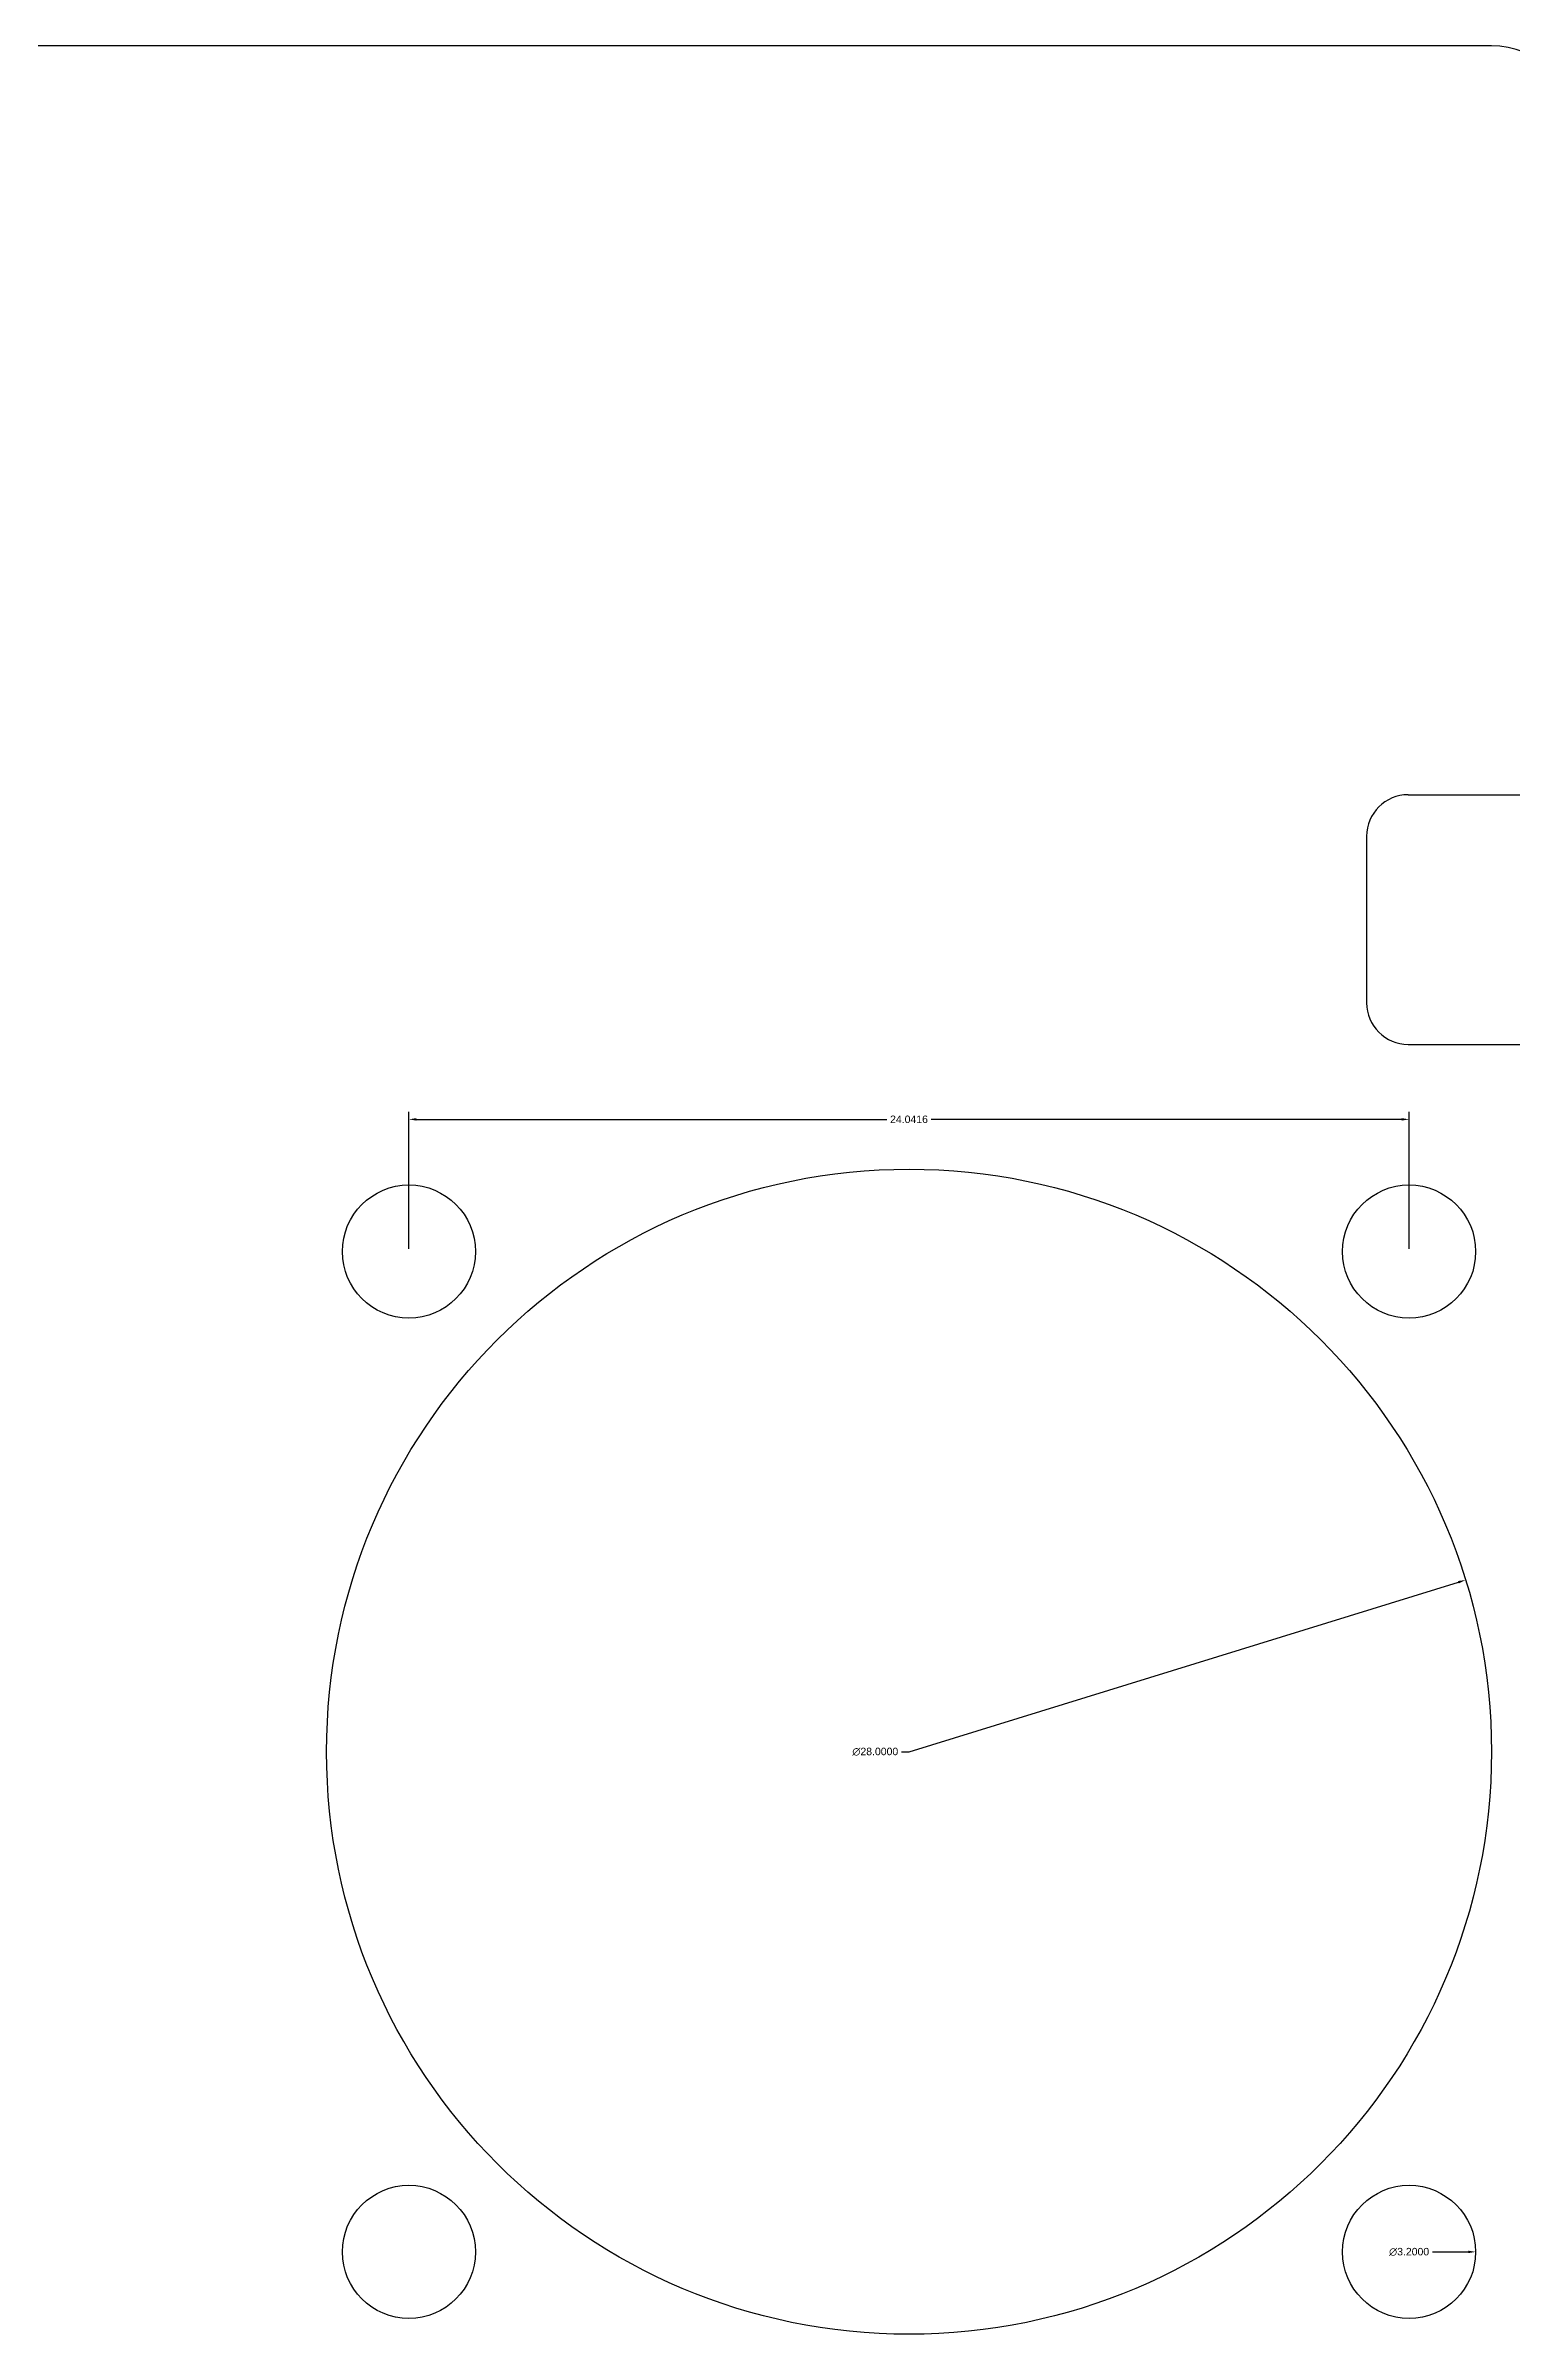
# Model space of a CAD drawing. Header units: inches. Extents: x 4 to 141, y 2 to 89.
# Drawn here: x 38.8 to 74.1, y 34.3 to 89.3 of the extents above; entities that cross this region are included whole.
import ezdxf

# ---------------------------------------------------------------- set-up
doc = ezdxf.new("R2010")
doc.units = ezdxf.units.IN
doc.header["$MEASUREMENT"] = 0
doc.styles.get("Standard").update_dxf_attribs({"font": 'arial.ttf'})
doc.dimstyles.get("Standard").update_dxf_attribs({"dimtxt": 0.18, "dimasz": 0.18, "dimexe": 0.18, "dimexo": 0.0625, "dimgap": 0.09, "dimtad": 0, "dimtih": 1, "dimtoh": 1, "dimdec": 4, "dimzin": 0, "dimdsep": 46, "dimtxsty": 'Standard', "dimcen": 0.09, "dimadec": 0, "dimazin": 0, "dimtfac": 1, "dimtdec": 4, "dimtofl": 0, "dimtmove": 0, "dimatfit": 3, "dimfxl": 1, "dimtolj": 1, "dimtzin": 0, "dimarcsym": 0})

# ---------------------------------------------------------------- blocks, each defined once
blk = doc.blocks.new('*D1')
at = {"color": 0, "lineweight": -2, "transparency": 16777216}
for p, q in [((59.55, 48.267), (72.756, 52.34)), ((59.37, 48.267), (59.55, 48.267))]:
    blk.add_line(p, q, dxfattribs=at)
at = {"color": 0, "transparency": 16777216}
blk.add_solid([(72.747, 52.369), (72.765, 52.312), (72.928, 52.394)], dxfattribs=at)
at = {"layer": 'Defpoints', "color": 0, "transparency": 16777216}
for p in [(72.928, 52.394), (46.172, 44.14)]:
    blk.add_point(p, dxfattribs=at)
at = {"color": 0, "transparency": 16777216, "insert": (58.739, 48.267), "char_height": 0.18, "attachment_point": 5}
blk.add_mtext('\\A1;∅28.0000', dxfattribs=at)
blk = doc.blocks.new('*D2')
at = {"color": 0, "lineweight": -2, "transparency": 16777216}
blk.add_line((72.132, 36.246), (72.991, 36.246), dxfattribs=at)
at = {"color": 0, "transparency": 16777216}
blk.add_solid([(72.991, 36.276), (72.991, 36.216), (73.171, 36.246)], dxfattribs=at)
at = {"layer": 'Defpoints', "color": 0, "transparency": 16777216}
for p in [(69.971, 36.246), (73.171, 36.246)]:
    blk.add_point(p, dxfattribs=at)
at = {"color": 0, "transparency": 16777216, "insert": (71.571, 36.246), "char_height": 0.18, "attachment_point": 5}
blk.add_mtext('\\A1;∅3.2000', dxfattribs=at)
blk = doc.blocks.new('*D3')
at = {"color": 0, "lineweight": -2, "transparency": 16777216}
for p, q in [((47.529, 60.35), (47.529, 63.645)), ((47.709, 63.465), (59.015, 63.465)), ((71.391, 63.465), (60.085, 63.465)), ((71.571, 60.35), (71.571, 63.645))]:
    blk.add_line(p, q, dxfattribs=at)
at = {"color": 0, "transparency": 16777216}
for points in [[(47.709, 63.495), (47.709, 63.435), (47.529, 63.465)], [(71.391, 63.495), (71.391, 63.435), (71.571, 63.465)]]:
    blk.add_solid(points, dxfattribs=at)
at = {"layer": 'Defpoints', "color": 0, "transparency": 16777216}
for p in [(71.571, 63.465), (47.529, 60.288), (71.571, 60.288)]:
    blk.add_point(p, dxfattribs=at)
at = {"color": 0, "transparency": 16777216, "insert": (59.55, 63.465), "char_height": 0.18, "attachment_point": 5}
blk.add_mtext('\\A1;24.0416', dxfattribs=at)

msp = doc.modelspace()

# ---------------------------------------------------------------- linework, layer by layer
for p, q in [((73.55004, 89.26697), (5.55004, 89.26697)), ((71.55004, 71.26697), (121.55004, 71.26697)), ((70.55004, 70.26697), (70.55004, 66.26697)), ((71.55004, 65.26697), (121.55004, 65.26697))]:
    msp.add_line(p, q)
for centre, radius in [((59.55004, 48.26697), 14), ((47.52925, 60.28776), 1.6), ((71.57083, 60.28776), 1.6), ((47.5292, 36.24613), 1.6), ((71.57088, 36.24613), 1.6)]:
    msp.add_circle(centre, radius)
for centre, radius, start, end in [((73.55004, 87.26697), 2, 0, 90), ((71.55004, 70.26697), 1, 90, 180), ((71.55004, 66.26697), 1, 180, 270)]:
    msp.add_arc(centre, radius, start, end)

# ---------------------------------------------------------------- dimensions: what is measured, and where the dimension line sits
dim = msp.add_linear_dim(base=(71.57083, 63.46524), p1=(47.52925, 60.28776), p2=(71.57083, 60.28776), dimstyle='Standard')
dim.commit()
dim.dimension.update_dxf_attribs({"geometry": '*D3', "text_midpoint": (59.55004, 63.46524)})
for p1, p2, picture, middle in [((46.17202, 44.1404), (72.92806, 52.39355), '*D1', (58.73888, 48.26697)), ((69.97088, 36.24613), (73.17088, 36.24613), '*D2', (71.57088, 36.24613))]:
    dim = msp.add_diameter_dim_2p(p1=p1, p2=p2, dimstyle='Standard')
    dim.commit()
    dim.dimension.update_dxf_attribs({"geometry": picture, "text_midpoint": middle, "dimtype": 163})

doc.saveas('drawing.dxf')
